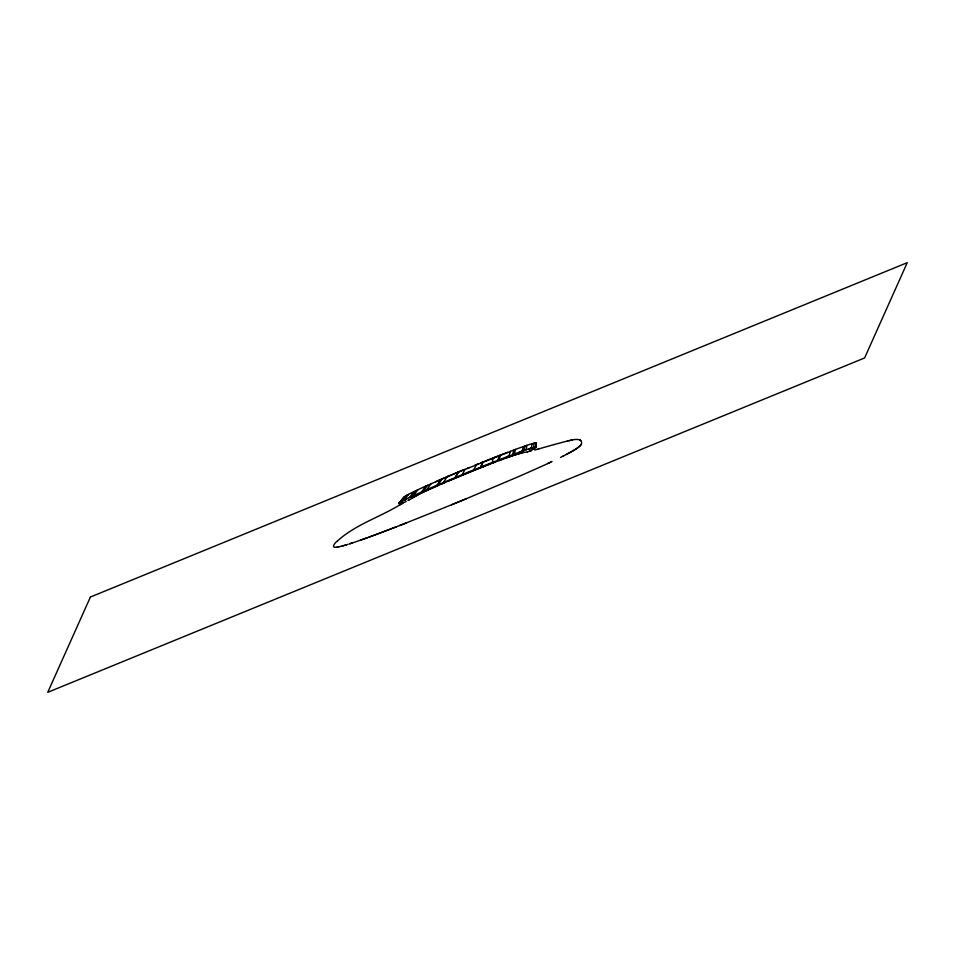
<?xml version="1.0" encoding="UTF-8"?>
<svg xmlns="http://www.w3.org/2000/svg" width="955" height="955" viewBox="0 0 955 955"><rect width="100%" height="100%" fill="white"/><g stroke="black" fill="none" stroke-linecap="round" stroke-linejoin="round"><path stroke-width="1.43" d="M581.667 442.929L581.404 444.063A219.948 13.812 -22.5 0 1 580.628 445.209L580.27 445.591M534.358 448.325L531.828 449.626L535.6 447.823A24.388 1.528 -22.5 0 0 536.34 447.107L536.316 442.714A31.038 1.946 -22.5 0 0 534.108 443.12L531.959 443.908M536.34 447.047L533.308 448.026L535.898 446.952L536.316 442.714M531.995 443.705L531.41 448.038L528.927 449.101L533.618 447.406L534.12 443.12M526.909 445.328L523.161 446.677L522.289 451.106L520.093 452.073L526.157 449.757L526.909 445.328A43.954 2.758 -22.5 0 1 532.007 443.705M523.961 450.724L524.82 446.116M523.161 446.677L523.173 446.618A65.37 4.107 -22.5 0 0 515.473 449.387L457.529 472.391A106.638 6.697 -22.5 0 0 447.036 476.832L425.751 486.131A61.359 3.856 -22.5 0 0 417.908 489.724L413.384 495.705L415.556 494.893L409.432 497.567A40.015 2.507 -22.5 0 0 404.025 500.217L408.824 494.153A41.232 2.59 -22.5 0 1 414.088 491.538L417.92 489.724M337.425 540.996C335.456 542.106 330.215 548.445 336.458 547.203A95.572 6.005 -22.5 0 0 337.175 547.108A88.875 5.575 -22.5 0 0 338.81 546.821L342.105 546.033A74.168 4.656 -22.5 0 0 346.402 544.816A71.171 4.465 -22.5 0 0 348.002 544.326L348.098 544.302M510.364 451.285L509.015 455.989L507.296 456.788L514.327 454.007L515.485 449.387M512.596 454.807L513.862 449.996M500.575 455.022C495.442 457.397 492.314 456.371 492.517 462.363L491.407 462.924L498.88 459.88L500.575 455.022L507.559 452.348M497.77 460.441L499.561 455.404M476.593 464.536L473.644 470.039L480.568 467.246L483.29 461.838L488.232 459.856A107.867 6.769 -22.5 0 1 494.439 457.409M480.568 467.246L482.979 461.934L480.484 462.936M463.951 469.621L447.024 476.82L443.442 482.466L462.327 474.671L464.954 469.299M455.404 477.548L458.698 471.877M455.034 477.584L458.245 472.092M430.956 483.815L426.825 489.652A93.542 5.873 -22.5 0 1 437.044 485.2L438.118 484.877L442.01 478.968M437.044 485.2L440.84 479.482L435.528 481.798M425.751 486.131L421.465 492.04L423.161 491.431L427.53 485.355M513.85 455.189L522.91 452.634A19.554 1.23 -22.5 0 0 522.612 452.539L504.598 458.484M411.605 496.743L416.332 490.548M527.685 451.882L522.91 452.634M409.432 497.567L414.076 491.538M408.585 494.451L406.579 495.347A29.808 1.874 -22.5 0 0 404.168 496.839L399.309 502.891A26.931 1.695 -22.5 0 1 401.757 501.411L404.562 500.002M401.745 501.411L406.579 495.347M400.861 502.999L403.022 502.378L399.345 503.631A24.949 1.564 -22.5 0 1 398.784 503.381L401.673 501.936M398.772 503.381L403.846 497.245M337.748 540.673C355.642 524.617 379.565 517.216 399.835 504.897M412.19 497.937A19.589 1.23 -22.5 0 0 412.142 498.009A19.315 1.218 -22.5 0 1 412.297 497.818L412.441 497.698A20.079 1.265 -22.5 0 1 412.846 497.4L422.838 492.374M401.339 502.354L401.888 501.841L399.309 502.891M576.044 448.922A140.6 8.834 -22.5 0 0 580.198 445.627A140.457 8.822 -22.5 0 1 576.044 448.922L575.519 449.244A91.023 5.718 -22.5 0 1 569.311 452.897L568.595 453.279A73.404 4.608 -22.5 0 1 567.139 454.055A76.639 4.811 -22.5 0 1 564.739 455.308A74.788 4.691 -22.5 0 1 562.996 456.204L562.793 456.311M410.745 498.964L420.26 493.616M409.97 499.405L408.824 500.062M408.728 500.11L407.976 500.527M402.855 503.297L401.96 503.774M401.363 504.085L399.524 505.052M404.204 500.456L406.508 499.238L404.037 500.217M563.187 456.108L562.984 456.204A70.575 4.429 -22.5 0 1 560.513 457.445L560.513 457.445M527.411 451.954L530.765 450.521A31.038 1.946 -22.5 0 0 534.346 448.611M420.498 493.413L425.799 491.001M552.002 461.552L549.483 462.733A87.406 5.491 -22.5 0 1 547.609 463.605L546.332 464.202A95.918 6.017 -22.5 0 1 541.079 466.601L533.881 469.848A121.381 7.616 -22.5 0 1 527.769 472.558L525.68 473.477A142.164 8.929 -22.5 0 1 517.252 477.166L466.697 498.558A246.211 15.459 -22.5 0 1 451.572 504.777L406.15 522.982A182.417 11.448 -22.5 0 1 399.572 525.548L396.337 526.802A161.049 10.111 -22.5 0 1 388.434 529.834A127.027 7.974 -22.5 0 1 368.845 537.176L367.58 537.629A93.757 5.885 -22.5 0 1 359.713 540.435A94.82 5.957 -22.5 0 0 367.591 537.617M550.104 462.447L550.713 462.16M423.351 492.064L427.41 490.261M426.587 490.572L429.105 489.485M428.341 489.784L430.884 488.685M430.18 488.948L447.573 481.368A98.21 6.172 -22.5 0 1 454.783 478.324L469.072 472.403A105.599 6.625 -22.5 0 1 481.965 467.198A120.02 7.533 -22.5 0 1 485.247 465.897A122.192 7.676 -22.5 0 0 481.965 467.198M423.161 491.431L428.52 489.056L426.825 489.652M432.114 488.089L438.393 485.331M447.036 476.832L448.182 476.318L441.341 479.255M440.828 484.304L445.221 482.406M438.118 484.877L444.517 482.144L443.442 482.466M406.185 501.506L403.941 502.461A33.174 2.077 -22.5 0 1 400.515 503.428M447.477 481.439L454.485 478.467A100.609 6.315 -22.5 0 1 483.517 466.613L486.346 465.455M461.981 474.695L474.038 469.753M467.126 468.404L469.311 467.508M475.136 465.121L478.18 463.867M480.974 466.959L492.517 462.363M485.844 465.682L503.321 458.913M488.136 464.787L490.381 463.903M492.589 463.044L494.738 462.208M498.88 460.632L513.73 455.141M359.14 540.625L358.579 540.828A82.643 5.193 -22.5 0 1 355.391 541.915A78.919 4.954 -22.5 0 1 352.12 543.013A75.911 4.763 -22.5 0 1 350.986 543.383L350.604 543.502A74.979 4.703 -22.5 0 1 349.494 543.861L349.399 543.896A73.81 4.632 -22.5 0 0 352.144 543.001M538.083 449.089L538.978 448.838M539.277 448.755L554.198 444.517M553.864 444.612L567.151 441.091M538.369 449.005L536.615 449.495M536.328 449.578L534.776 450.008M531.147 450.999L529.655 451.381M567.449 441.019L570.457 440.362M568.726 440.733L569.55 440.553M570.338 440.386C573.609 439.467 580.998 438.118 581.511 442.117M570.72 440.315L572.176 440.028M579.9 439.813L580.807 440.577M581.404 444.063A220.903 13.871 -22.5 0 1 580.628 445.209M575.925 448.969A91.262 5.73 -22.5 0 1 568.643 453.267M568.595 453.279A75.039 4.715 -22.5 0 1 566.375 454.461M549.483 462.733A80.208 5.038 -22.5 0 1 547.609 463.605M466.697 498.558A245.698 15.423 -22.5 0 1 451.572 504.777M406.15 522.982A179.898 11.293 -22.5 0 1 399.572 525.548M396.337 526.802A159.437 10.016 -22.5 0 1 388.434 529.834A126.824 7.962 -22.5 0 1 368.845 537.176M346.402 544.816A73.619 4.62 -22.5 0 1 342.117 546.033M338.81 546.821A90.474 5.682 -22.5 0 1 337.175 547.108M533.606 447.418A28.328 1.779 -22.5 0 1 535.91 446.94M526.145 449.769A43.202 2.71 -22.5 0 1 531.434 448.038M514.315 454.007A68.402 4.298 -22.5 0 1 522.289 451.106M498.88 459.88A97.792 6.136 -22.5 0 1 509.015 455.989M413.372 495.717A63.985 4.023 -22.5 0 1 421.465 492.028M90.391 597.042L47.75 692.327L864.609 357.958L907.25 262.673L90.391 597.042"/></g></svg>
